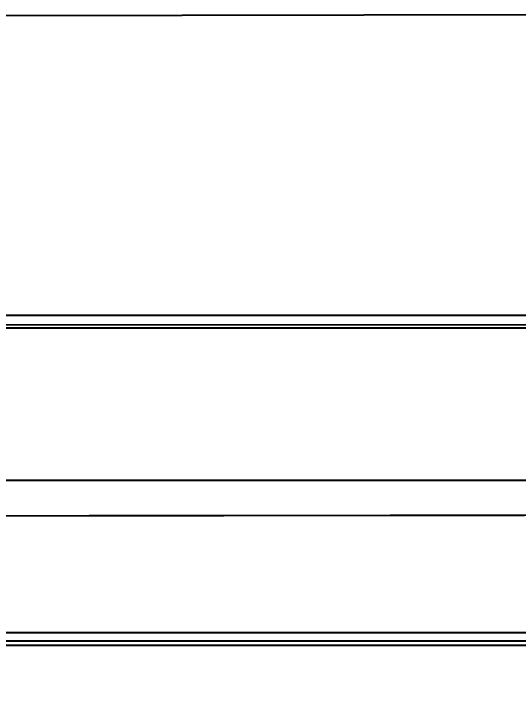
# Model space of a CAD drawing. Header units: millimetres. Extents: x -37020 to 35906, y -101 to 52234.
# Drawn here: x -157.772 to -154.994, y 325.114 to 328.852 of the extents above; entities that cross this region are included whole.
import ezdxf
from ezdxf import colors
from ezdxf.entities.mleader import LeaderData, LeaderLine
from ezdxf.math import Vec2, Vec3

# ---------------------------------------------------------------- set-up
doc = ezdxf.new("R2010")
doc.units = ezdxf.units.MM
for name, pattern in [('CENTROX2', [101.6, 63.5, -12.7, 12.7, -12.7]), ('DASHED2', [0.375, 0.25, -0.125]), ('TRAZO_Y_PUNTO2', [12.7, 6.35, -3.175, 0, -3.175])]:
    doc.linetypes.add(name, pattern=pattern)
for name, color, linetype in [('Catenaria', 2, 'Continuous'), ('catenaria_oll_explicación_apagar', 40, 'Continuous'), ('Eje unifilar', 4, 'CENTROX2'), ('GE-Cotas', 1, 'Continuous'), ('ME-RIELES', 240, 'TRAZO_Y_PUNTO2'), ('unifilar VIAS Ppales', 5, 'DASHED2')]:
    doc.layers.add(name, color=color, linetype=linetype)
doc.styles.add('Romans', font='romans.shx', dxfattribs={"width": 0.8})
doc.styles.get("Standard").update_dxf_attribs({"font": 'arial.ttf'})

# ---------------------------------------------------------------- blocks, each defined once
blk = doc.blocks.new('COORDENADAS 4.4')
at = {"layer": 'GE-Cotas', "color": 3, "ltscale": 4, "style": 'Romans', "width": 0.8}
for tag, p in [('COORDENADASX', (-19.4042, 8.0195)), ('COORDENADASY', (-19.4042, 5.5181))]:
    blk.add_attdef(tag, p, '', height=2, dxfattribs=at)
at = {"layer": 'GE-Cotas', "color": 2, "ltscale": 4}
ml = blk.add_multileader_mtext('Standard', dxfattribs=at)
ml.set_content('', color=2)
ml.set_leader_properties()
ml.build(insert=Vec2(0, 0))
ml.multileader.update_dxf_attribs({"text_right_attachment_type": 6, "dogleg_length": 0.36, "arrow_head_size": 3})
ctx = ml.context
ctx.base_point, ctx.arrow_head_size = Vec3(-20.826, 7.0195), 3
ctx.right_attachment, ctx.text_align_type = 6, 2
notes = []
notes.append((ctx, [(0, (1, 1, 0), (-5.7, 4.2195), (-1, 0), 11.1259, [(0, [(0, 0)], 0, [])])]))
ctx.mtext.insert, ctx.mtext.alignment, ctx.mtext.flow_direction = Vec3(-18.826, 9.0195), 3, 5
for ctx, leaders in notes:
    for number, flags, end, landing, length, lines in leaders:
        leader = LeaderData()
        leader.index, (leader.has_last_leader_line, leader.has_dogleg_vector, leader.attachment_direction) = number, flags
        leader.last_leader_point, leader.dogleg_vector, leader.dogleg_length = Vec3(end), Vec3(landing), length
        for number, points, colour, breaks in lines:
            line = LeaderLine()
            line.index, line.vertices, line.color, line.breaks = number, Vec3.list(points), colors.encode_raw_color(colour), breaks
            leader.lines.append(line)
        ctx.leaders.append(leader)

msp = doc.modelspace()

# ---------------------------------------------------------------- linework, layer by layer
at = {"layer": 'Catenaria', "color": 90, "ltscale": 0.1, "const_width": 0.01}
msp.add_lwpolyline([(35.4671, 326.1598), (3.6915, 326.4902), (-52.028, 326.0948), (-107.422, 326.1418), (-158.8545, 326.0848), (-218.2988, 326.4057), (-282.0636, 326.3956), (-282.0636, 326.3956), (-342.3255, 328.5674)], dxfattribs=at)
at = {"layer": 'catenaria_oll_explicación_apagar', "linetype": 'Continuous', "elevation": -11.48}
msp.add_lwpolyline([(-158.846, 328.839), (-151.846, 328.8515)], dxfattribs=at)
at = {"layer": 'Eje unifilar'}
for p, q in [((-145.3173, 326.2813), (-160.6573, 326.2813)), ((-145.3173, 326.2813, -20.7852), (-160.6573, 326.2813, -20.7852)), ((-145.3173, 326.2813), (-160.6573, 326.2813))]:
    msp.add_line(p, q, dxfattribs=at)
at = {"layer": 'ME-RIELES', "color": 8, "ltscale": 0.1, "const_width": 0.01, "elevation": 0.2291}
for points in [[(-342.3628, 327.1461), (58.431, 327.1276)], [(-342.3687, 325.4056), (58.431, 325.3871)]]:
    msp.add_lwpolyline(points, dxfattribs=at)
at = {"layer": 'unifilar VIAS Ppales', "color": 251, "linetype": 'Continuous', "ltscale": 10}
for p, q in [((-145.3178, 327.1891, -20.7852), (-182.8109, 327.1891, -20.7852)), ((-145.3178, 327.1193, -20.7852), (-160.6989, 327.1193, -20.7852)), ((-182.8123, 325.4433), (-145.3168, 325.4433, -20.7852)), ((-160.6123, 325.3734, -12.3063), (-145.3168, 325.3734, -20.7852))]:
    msp.add_line(p, q, dxfattribs=at)

# ---------------------------------------------------------------- block references
at = {"ltscale": 0.1, "xscale": 0.6599999999999682, "yscale": 0.6599999999999682, "zscale": 0.6599999999999682}
msp.add_blockref('COORDENADAS 4.4', (-155.9846, 319.8044, -11.48), dxfattribs=at)

doc.saveas('drawing.dxf')
